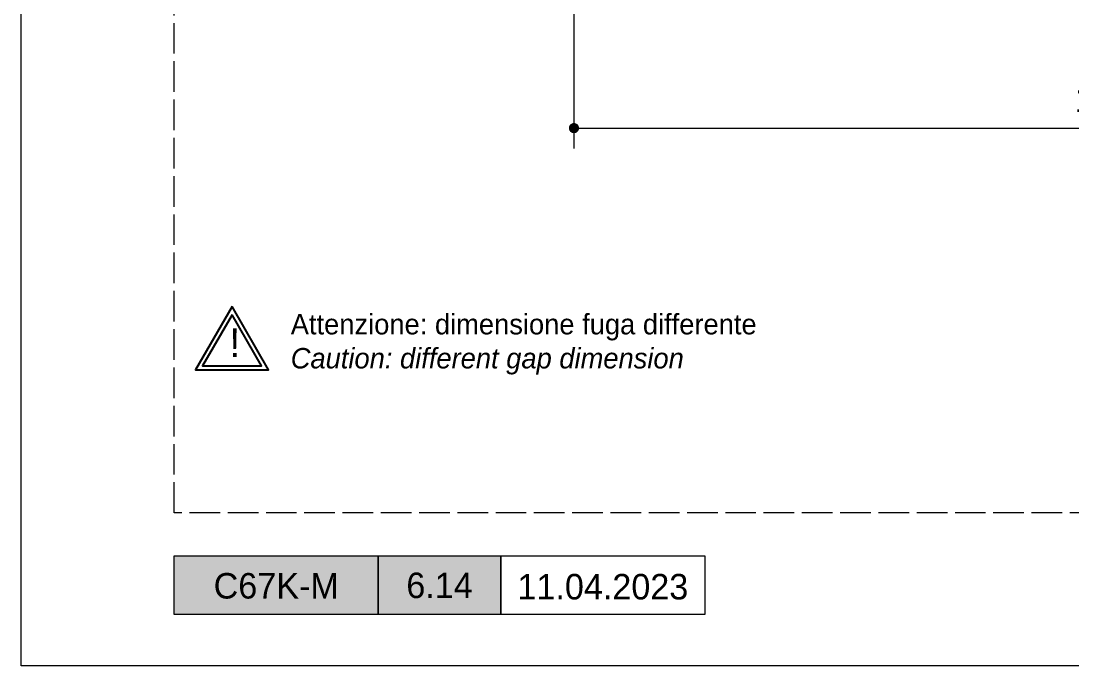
# Model space of a CAD drawing. Header units: millimetres. Extents: x -8 to 2550, y -393 to 1062.
# Drawn here: x 780 to 883, y -393 to -329.8 of the extents above; entities that cross this region are included whole.
import ezdxf
from ezdxf.enums import TextEntityAlignment as Align

# ---------------------------------------------------------------- set-up
doc = ezdxf.new("R2010")
doc.units = ezdxf.units.MM
doc.header["$LTSCALE"] = 0.25
doc.header["$MEASUREMENT"] = 0
doc.linetypes.add('ACAD_ISO02W100', pattern=[15, 12, -3])
doc.layers.get('0').update_dxf_attribs({"lineweight": 5})
doc.layers.get('Defpoints').update_dxf_attribs({"lineweight": 5})
for name, color, linetype, lineweight in [('01_Dimension', 251, 'Continuous', 9), ('01_External Border', 150, 'Continuous', 20), ('01_Text', 40, 'Continuous', 25)]:
    doc.layers.add(name, color=color, linetype=linetype, lineweight=lineweight)
doc.layers.add('01_Fill Border Grey', color=7, linetype='Continuous', true_color=0x555655)
doc.layers.add('01_Text [White]', color=7, linetype='Continuous', lineweight=25, true_color=0xffffff)
doc.layers.add('02_Block Frame', color=7, linetype='Continuous', lineweight=5, true_color=0xe2001a, plot=False)
doc.styles.add('ALUK Main&Secondary Titles', font='GOTHIC.TTF')
doc.styles.add('Aluk Text', font='GOTHIC.TTF')
doc.dimstyles.new('ALUK Manual 1-1', dxfattribs={"dimtxt": 2.5, "dimasz": 1, "dimexe": 2, "dimexo": 4, "dimgap": 1.5, "dimtad": 3, "dimdec": 1, "dimdsep": 46, "dimtxsty": 'Aluk Text', "dimblk": 'DOT', "dimcen": 0, "dimclrd": 256, "dimclre": 256, "dimclrt": 2, "dimaunit": 1, "dimadec": 0, "dimazin": 0, "dimtfac": 0.7, "dimtdec": 1, "dimtmove": 0, "dimatfit": 3, "dimldrblk": 'DOT', "dimfxl": 1, "dimtolj": 2, "dimlwd": -1, "dimlwe": -1, "dimarcsym": 0})

# ---------------------------------------------------------------- blocks, each defined once
blk = doc.blocks.new('serie_')
at = {"layer": '01_Text [White]', "color": 7, "true_color": 0xffffff, "insert": (10, -2.87), "char_height": 2.5, "attachment_point": 5, "style": 'ALUK Main&Secondary Titles'}
blk.add_mtext_dynamic_manual_height_columns('{\\fPoppins|b0|i0|c0|p2;C67K-M}', width=20, gutter_width=12.5, heights=[0], dxfattribs=at)
blk = doc.blocks.new('_Dot')
at = {"color": 0, "linetype": 'ByBlock', "lineweight": -2}
blk.add_line((-0.5, 0), (-1, 0), dxfattribs=at)
at = {"color": 0, "linetype": 'ByBlock', "const_width": 0.5}
blk.add_lwpolyline([(-0.25, 0, 1), (0.25, 0, 1)], format="xyb", close=True, dxfattribs=at)
blk = doc.blocks.new('*D121')
at = {"layer": '01_Dimension', "ltscale": 0.25, "transparency": 16777216}
for p, q in [((940.67, -309.66), (940.67, -342.3)), ((834.17, -315.06), (834.17, -342.3)), ((835.17, -340.3), (939.67, -340.3))]:
    blk.add_line(p, q, dxfattribs=at)
at = {"layer": 'Defpoints', "color": 0, "ltscale": 0.25, "transparency": 16777216}
for p in [(940.67, -305.66), (834.17, -311.06), (940.67, -340.3)]:
    blk.add_point(p, dxfattribs=at)
at = {"layer": '01_Dimension', "ltscale": 0.25, "transparency": 16777216, "rotation": 180}
blk.add_blockref('_Dot', (834.17, -340.3), dxfattribs=at)
at = {"layer": '01_Dimension', "ltscale": 0.25, "transparency": 16777216}
blk.add_blockref('_Dot', (940.67, -340.3), dxfattribs=at)
at = {"layer": '01_Dimension', "color": 2, "ltscale": 0.25, "transparency": 16777216, "insert": (887.42, -337.49), "char_height": 2.5, "attachment_point": 5, "style": 'Aluk Text'}
blk.add_mtext('\\A2;106.5', dxfattribs=at)

msp = doc.modelspace()

# ---------------------------------------------------------------- hatches: boundary and pattern name
at = {"layer": '01_Fill Border Grey', "ltscale": 0.25}
h = msp.add_hatch(color=256, dxfattribs=at)
h.dxf.hatch_style = 1
h.paths.add_polyline_path([(827.001, -387.967), (795.001, -387.967), (795.001, -382.222), (827.001, -382.222)])

# ---------------------------------------------------------------- linework, layer by layer
at = {"layer": '01_External Border'}
for points in [[(815.001, -387.967), (795.001, -387.967), (795.001, -382.222), (815.001, -382.222)], [(827.001, -387.967), (815.001, -387.967), (815.001, -382.222), (827.001, -382.222)], [(847.001, -387.967), (827.001, -387.967), (827.001, -382.222), (847.001, -382.222)]]:
    msp.add_lwpolyline(points, close=True, dxfattribs=at)
at = {"layer": '01_Text', "ltscale": 0.25}
for points in [[(800.675, -357.791), (797.1, -363.983), (804.25, -363.983)], [(800.675, -358.591), (797.793, -363.583), (803.557, -363.583)]]:
    msp.add_lwpolyline(points, close=True, dxfattribs=at)
at = {"layer": '02_Block Frame'}
msp.add_lwpolyline([(780, -393), (780, -96), (990, -96), (990, -393)], close=True, dxfattribs=at)
at = {"layer": '02_Block Frame', "linetype": 'ACAD_ISO02W100'}
msp.add_lwpolyline([(795, -378), (795, -111), (972, -111), (972, -378)], close=True, dxfattribs=at)

# ---------------------------------------------------------------- block references
at = {"layer": '01_Text [White]', "color": 7, "true_color": 0xffffff}
msp.add_blockref('serie_', (795.001, -382.29), dxfattribs=at)

# ---------------------------------------------------------------- texts
at = {"layer": '01_Text', "ltscale": 0.25, "attachment_point": 1, "style": 'Aluk Text'}
for s, width, gutter_width, insert, char_height in [('Attenzione: dimensione fuga differente\\P{\\fCentury Gothic|b0|i1|c0|p34;Caution: different gap dimension}', 105.85751, 12.5, (806.423, -358.51), 2), ('!', 6.4258, 8, (800.419, -359.931), 2.8)]:
    msp.add_mtext_dynamic_manual_height_columns(s, width=width, gutter_width=gutter_width, heights=[0], dxfattribs=dict(at, insert=insert, char_height=char_height))
at = {"layer": '01_Text', "style": 'ALUK Main&Secondary Titles'}
msp.add_attdef('11.04.2023', text='', height=2.5, dxfattribs=at).set_placement((837.001, -385.229), align=Align.MIDDLE)
at = {"layer": '01_Text [White]', "color": 7, "ltscale": 0.25, "true_color": 0xffffff, "style": 'Aluk Text'}
msp.add_attdef('6.14', text='', height=2.5, dxfattribs=at).set_placement((821.001, -385.097), align=Align.MIDDLE)

# ---------------------------------------------------------------- dimensions: what is measured, and where the dimension line sits
at = {"layer": '01_Dimension', "ltscale": 0.25}
dim = msp.add_linear_dim(base=(940.671, -340.299), p1=(834.171, -311.061), p2=(940.671, -305.661), dimstyle='ALUK Manual 1-1', override={"dimfxl": 0}, dxfattribs=at)
dim.commit()
dim.dimension.update_dxf_attribs({"geometry": '*D121', "text_midpoint": (887.421, -337.486)})

doc.saveas('drawing.dxf')
